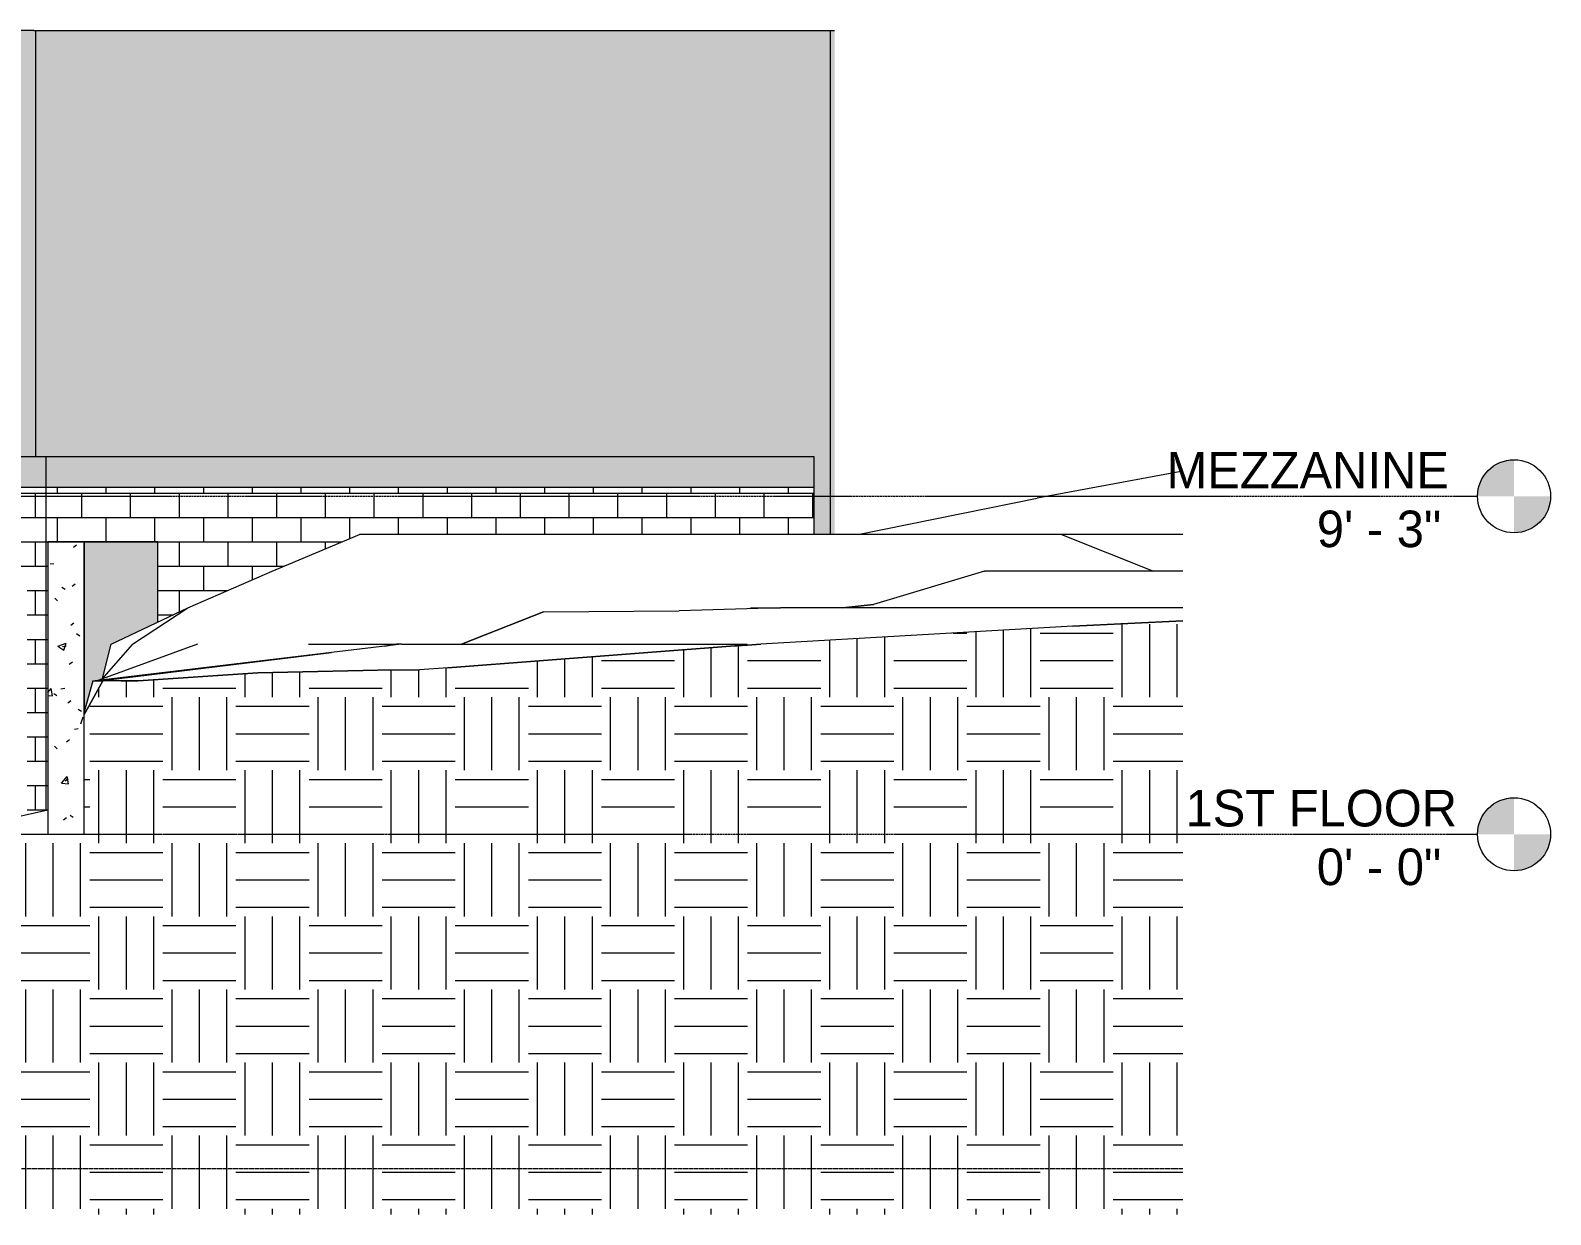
# Model space of a CAD drawing. Header units: inches. Extents: x -4221 to 4014, y -195 to 396.
# Drawn here: x 327.1 to 826.2, y -124.9 to 264 of the extents above; entities that cross this region are included whole.
import ezdxf

# ---------------------------------------------------------------- set-up
doc = ezdxf.new("R2010")
doc.units = ezdxf.units.IN
doc.header["$MEASUREMENT"] = 0
doc.linetypes.add('Aligning Line 1_8_', pattern=[0.25, 0.125, -0.125])
doc.linetypes.add('Grid Line 1_2_', pattern=[0.875, 0.5, -0.125, 0.125, -0.125])
for name, color, linetype, lineweight in [('A-FLOR-LEVL', 51, 'Continuous', 9), ('A-ROOF', 132, 'Continuous', 13), ('A-WALL', 113, 'Continuous', 13), ('A-WALL-PATT', 111, 'Continuous', 20), ('C-TOPO', 7, 'Continuous', 9), ('G-ANNO-SYMB', 111, 'Aligning Line 1_8_', 9), ('S-FNDN', 32, 'Continuous', 13)]:
    doc.layers.add(name, color=color, linetype=linetype, lineweight=lineweight)
doc.styles.add('Century Gothic', font='', dxfattribs={"height": 12})
doc.styles.get('Century Gothic').set_extended_font_data('Century Gothic')
pattern_1 = [(0, (-445.445, 0), (24, 24), [24, -24]), (0, (-445.445, 9), (24, 24), [24, -24]), (0, (-445.445, 18), (24, 24), [24, -24]), (90, (-442.445, 21), (-24, 24), [24, -24]), (90, (-433.445, 21), (-24, 24), [24, -24]), (90, (-424.445, 21), (-24, 24), [24, -24])]

# ---------------------------------------------------------------- blocks, each defined once
blk = doc.blocks.new('Walls 1 - Walls 1-1277454-BUILDING ELEVATION - WEST')
at = {"layer": 'A-ROOF', "lineweight": 9}
for points in [[(-10642.37, 124), (-10642.37, 264), (-10642.99, 264), (-10642.99, 124)], [(-10381.41, 98.4), (-10381.41, 264), (-10642.37, 264), (-10642.37, 124), (-10386.77, 124), (-10386.77, 98.4), (-10382, 98.4)], [(-10381.41, 98.4), (-10380.08, 98.4), (-10380.08, 264), (-10381.41, 264), (-10381.41, 99.99)]]:
    blk.add_hatch(color=254, dxfattribs=at).paths.add_polyline_path(points, flags=0)
for p, q in [((-10643.01, 264), (-10642.37, 264)), ((-10642.37, 264), (-10381.41, 264)), ((-10642.37, 124), (-10642.37, 264)), ((-10381.41, 264), (-10380.08, 264)), ((-10381.41, 98.4), (-10381.41, 264))]:
    blk.add_line(p, q, dxfattribs=at)
blk = doc.blocks.new('Level - Level Head - Circle-50818-BUILDING ELEVATION - WEST')
at = {"layer": 'A-FLOR-LEVL'}
h = blk.add_hatch(color=256, dxfattribs=at)
edge = h.paths.add_edge_path(flags=0)
edge.add_line((-10156.98, 0), (-10168.98, 0))
edge.add_arc((-10156.98, 0), 12, 90, 180, ccw=False)
edge.add_line((-10156.98, 12), (-10156.98, 0))
h = blk.add_hatch(color=256, dxfattribs=at)
edge = h.paths.add_edge_path(flags=0)
edge.add_line((-10156.98, -12), (-10156.98, 0))
edge.add_line((-10156.98, 0), (-10144.98, 0))
edge.add_arc((-10156.98, 0), 12, 270, 360, ccw=False)
blk.add_circle((-10156.98, 0), 12, dxfattribs=at)

msp = doc.modelspace()

# ---------------------------------------------------------------- hatches: boundary and pattern name
at = {"layer": 'A-ROOF'}
msp.add_hatch(color=255, dxfattribs=at).paths.add_polyline_path([(238.14917, 114), (332.16512, 114), (332.16512, 124), (170.79012, 124), (170.79012, 114), (231.65848, 114)], flags=0)
at = {"layer": 'A-ROOF', "lineweight": 9}
msp.add_hatch(color=254, dxfattribs=at).paths.add_polyline_path([(332.16512, 114), (584.41512, 114), (584.41512, 124), (332.16512, 124)], flags=0)
at = {"layer": 'A-WALL-PATT', "lineweight": 9}
h = msp.add_hatch(dxfattribs=at)
h.set_pattern_fill('FP_15', color=9, style=0, pattern_type=2)
h.set_pattern_definition([(0, (-818.9595, 0), (0, 8), []), (90, (-818.9595, 0), (-8, 8), [8, -8])])
h.paths.add_polyline_path([(142.79025, -7.00628), (142.79025, -7), (134.29817, -7.00628)], flags=0)
h.paths.add_polyline_path([(-804.20011, 0), (-804.20011, 16), (-807.73323, 16), (-807.73323, 0)], flags=0)
h.paths.add_polyline_path([(-807.73323, 17.5), (-804.20011, 17.5), (-804.20011, 39.6063), (-805.43123, 39.63736), (-805.58092, 39.7422), (-805.62768, 39.80315), (-805.62768, 40.19685), (-805.4585, 40.35134), (-805.2836, 40.37692), (-805.07168, 40.38772), (-804.20011, 40.3937), (-804.20011, 40.5), (-807.73323, 40.5), (-807.73323, 19.57237)], flags=0)
h.paths.add_polyline_path([(-805.27682, 39.68108), (-805.29637, 39.72161), (-805.27784, 39.68286)], flags=0)
h.paths.add_polyline_path([(-804.69618, 39.80315), (-804.7272, 40.0994), (-804.75716, 39.99474), (-804.7264, 39.8981)], flags=0)
h.paths.add_polyline_path([(-804.20011, 42), (-804.20011, 90), (-807.73323, 90), (-807.73323, 42), (-806.85152, 42)], flags=0)
h.paths.add_polyline_path([(-814.48323, 98), (-814.48323, 103), (-818.95988, 103), (-818.95988, 98)], flags=0)
h.paths.add_polyline_path([(-811.71953, 98), (-811.48323, 98), (-811.48323, 103), (-812.98323, 103), (-812.98323, 98)], flags=0)
h.paths.add_polyline_path([(-809.98323, 98), (-809.73323, 98), (-809.73323, 102), (-804.45988, 102), (-804.45988, 103), (-809.98323, 103), (-809.98323, 100.62725)], flags=0)
h.paths.add_polyline_path([(-818.95988, 104), (-814.48323, 104), (-814.48323, 108), (-818.95988, 108), (-818.95988, 107.6755)], flags=0)
h.paths.add_polyline_path([(-812.98323, 104), (-811.48323, 104), (-811.48323, 108), (-812.98323, 108), (-812.98323, 104.15137)], flags=0)
h.paths.add_polyline_path([(-806.85152, 104), (-804.45988, 104), (-804.45988, 108), (-809.98323, 108), (-809.98323, 104), (-809.73323, 104)], flags=0)
h.paths.add_polyline_path([(-804.45988, 109), (-804.45988, 113), (-809.98323, 113), (-809.98323, 109), (-806.85152, 109)], flags=0)
h.paths.add_polyline_path([(-811.71953, 109), (-811.48323, 109), (-811.48323, 113), (-812.98323, 112.96169), (-812.98323, 109)], flags=0)
h.paths.add_polyline_path([(-818.95988, 109), (-814.48323, 109), (-814.48323, 113), (-818.95988, 113), (-818.95988, 111.19962)], flags=0)
h.paths.add_polyline_path([(-817.01754, 114), (-814.48323, 114), (-814.48323, 118), (-818.95988, 118), (-818.95988, 114)], flags=0)
h.paths.add_polyline_path([(-806.85152, 114), (-804.45988, 114), (-804.45988, 118), (-809.98323, 118), (-809.98323, 114)], flags=0)
h.paths.add_polyline_path([(-811.48323, 114), (-811.48323, 118), (-812.98323, 118), (-812.98323, 114)], flags=0)
h.paths.add_polyline_path([(-812.98323, 119), (-811.48323, 119), (-811.48323, 123), (-812.98323, 123), (-812.98323, 121.772)], flags=0)
h.paths.add_polyline_path([(-806.85152, 119), (-804.45988, 119), (-804.45988, 123), (-809.98323, 123), (-809.98323, 119), (-807.15599, 119)], flags=0)
h.paths.add_polyline_path([(-818.95988, 119), (-814.48323, 119), (-814.48323, 123), (-818.95988, 123), (-818.95988, 121.772)], flags=0)
h.paths.add_polyline_path([(-814.48323, 124), (-814.48323, 128), (-818.95988, 128), (-818.95988, 124), (-815.70102, 124)], flags=0)
h.paths.add_polyline_path([(-811.48323, 124), (-811.48323, 128), (-812.98323, 128), (-812.98323, 124)], flags=0)
h.paths.add_polyline_path([(-804.45988, 124), (-804.45988, 128), (-809.98323, 128), (-809.98323, 124), (-806.85152, 124)], flags=0)
h.paths.add_polyline_path([(154.79012, 124), (328.19111, 124), (328.17767, 264), (-98.95988, 264), (-98.95988, 242.58785), (-97.95988, 242.56869), (-97.95988, 241.46285), (-98.95988, 241.46285), (-98.95988, 240.03459), (-97.95988, 240.01586), (-97.95988, 239.67237), (-98.95988, 239.67237), (-98.95988, 237.63489), (-96.95988, 237.63489), (-96.95988, 233.77322), (154.79012, 239.01801), (154.79012, 177.46189), (167.14619, 177.46189), (167.05475, 177.35563), (167.18111, 177.24185), (167.47055, 177.5633), (167.83212, 177.23774), (167.49756, 176.84679), (167.54012, 176.82784), (167.49756, 168.43845), (159.90921, 168.43845), (159.08572, 167.52387), (158.72414, 167.84943), (159.01358, 168.17088), (158.88488, 168.28677), (158.88488, 168.33689), (154.79012, 168.33689)], flags=0)
h.paths.add_polyline_path([(-806.85152, 129), (-804.45988, 129), (-804.45988, 133), (-806.25858, 133), (-806.31036, 132.875), (-806.42955, 132.71967), (-806.58488, 132.60048), (-806.85152, 132.51427), (-807.15399, 132.5), (-809.98323, 132.5), (-809.98323, 129), (-808.57143, 129)], flags=0)
h.paths.add_polyline_path([(-814.48323, 129), (-814.48323, 132.5), (-818.95988, 132.5), (-818.95988, 129), (-815.04275, 129)], flags=0)
h.paths.add_polyline_path([(-812.98323, 129), (-811.48323, 129), (-811.48323, 132.5), (-812.98323, 132.5), (-812.98323, 130.6443)], flags=0)
h.paths.add_polyline_path([(-808.01791, 134), (-804.45988, 134), (-804.45988, 138.5), (-809.98323, 138.46346), (-809.98323, 134), (-809.27915, 134)], flags=0)
h.paths.add_polyline_path([(-813.34221, 134), (-811.48323, 134), (-811.48323, 138.5), (-818.95988, 138.5), (-818.95988, 134), (-813.53912, 134)], flags=0)
h.paths.add_polyline_path([(-810.73323, 140), (-804.20011, 140.03163), (-804.20011, 168.33689), (-808.34, 168.33689), (-808.29487, 168.28677), (-808.42358, 168.17088), (-808.13414, 167.84943), (-808.49571, 167.52387), (-809.3192, 168.43845), (-816.95011, 168.43845), (-816.90755, 176.84679), (-816.91313, 176.87237), (-817.24212, 177.23774), (-816.88055, 177.5633), (-816.59111, 177.24185), (-816.46474, 177.36032), (-816.55619, 177.46189), (-804.20011, 177.46189), (-804.20011, 219.03905), (-535.58488, 224.6352), (-535.58488, 264), (-818.95988, 264), (-818.95988, 140), (-811.38275, 140.00336), (-811.26356, 140.07747), (-811.10823, 140.10216), (-810.88328, 140.05854)], flags=0)
h.paths.add_polyline_path([(-487.70988, 225.63259), (-450.27631, 226.41246), (-450.27631, 230.95696), (-448.27631, 230.95696), (-448.27631, 260.36696), (-445.28896, 260.36696), (-445.28896, 260.72696), (-409.4824, 260.72696), (-409.4824, 260.36696), (-406.49506, 260.36696), (-406.49506, 235.90993), (-405.49506, 235.89076), (-405.49506, 234.78493), (-406.49506, 234.78493), (-406.49506, 233.35667), (-405.49506, 233.33794), (-405.49506, 232.99445), (-406.49506, 232.99445), (-406.49506, 230.95696), (-404.49506, 230.95696), (-404.49506, 227.36623), (-296.49506, 229.61623), (-296.49506, 233.92065), (-294.49506, 233.92065), (-294.49506, 263.33065), (-291.50771, 263.33065), (-291.50771, 263.69065), (-255.70115, 263.69065), (-255.70115, 263.33065), (-252.71381, 263.33065), (-252.71381, 238.87362), (-251.71381, 238.85446), (-251.71381, 237.74862), (-252.71381, 237.74862), (-252.71381, 236.32036), (-251.71381, 236.30163), (-251.71381, 235.95814), (-252.71381, 235.95814), (-252.71381, 233.92065), (-250.71381, 233.92065), (-250.71381, 230.57001), (-131.91981, 233.04489), (-142.74113, 233.04489), (-142.74113, 237.63489), (-140.74113, 237.63489), (-140.74113, 264), (-487.70988, 264), (-487.70988, 233.68468)], flags=0)
h = msp.add_hatch(dxfattribs=at)
h.set_pattern_fill('FP_21', color=9, style=0, pattern_type=2)
h.set_pattern_definition([(0, (144.7905, 0), (0, 8), []), (90, (144.7905, 0), (-8, 8), [8, -8])])
h.paths.add_polyline_path([(154.79012, 0), (190.97762, 0), (190.97762, 96), (276.97762, 96), (276.97762, 0), (285.97762, 0), (285.97762, 88), (325.97762, 88), (325.97762, 6.47676), (332.16512, 7.85658), (332.16512, 114), (154.79012, 114), (154.79012, 20.78484)], flags=0)
h = msp.add_hatch(dxfattribs=at)
h.set_pattern_fill('FP_11', color=9, style=0, pattern_type=2)
h.set_pattern_definition([(0, (335.9775, 0), (0, 8), []), (90, (335.9775, 0), (-8, 8), [8, -8])])
h.paths.add_polyline_path([(332.16512, 7.85658), (332.77966, 7.99423), (332.78599, 96), (368.86791, 96), (368.86791, 69.66784), (378.80367, 74.40127), (406.4233, 86.40127), (435.11813, 98.40127), (584.41512, 98.40127), (584.41512, 114), (332.16512, 114), (332.16512, 7.99363)], flags=0)
h.paths.add_polyline_path([(559.04609, 61.88302), (559.04624, 61.88302), (560.66964, 61.98969)], flags=0)
h = msp.add_hatch(dxfattribs=at)
h.set_pattern_fill('FP_16', color=8, style=0, pattern_type=2)
h.set_pattern_definition([(50, (-445.445, 0), (27.5427, -2.4099), [2.88, -31.68]), (355, (-445.445, 0), (-5.3278, 28.8843), [2.304, -25.344]), (100.451, (-443.15, -0.2), (22.2153, 26.4739), [2.448, -26.924]), (46.184, (-445.445, 7.68), (40.9819, -6.3564), [4.32, -47.52]), (96.636, (-442.03, 7.15), (35.8907, 37.4062), [3.671, -40.386]), (351.184, (-445.445, 7.68), (35.891, 37.4062), [3.456, -38.016]), (21, (-441.605, 5.76), (22.92104, -15.4607), [2.88, -31.68]), (326, (-441.605, 5.76), (9.3435, 27.8457), [2.304, -25.344]), (71.451, (-439.695, 4.472), (32.2648, 12.3844), [2.448, -26.924]), (37.5, (-445.445, 0), (0.46686, 12.78271), [1.267, -23.77, 1.267, -24.461, -25.44]), (37.5, (-445.445, 0), (0.46686, 12.78271), [-50.765, 1.267, -24.173]), (7.5, (-445.445, 0), (10.1016, 15.1451), [1.267, -13.402, 1.267, -23.194, -9.696]), (7.5, (-445.445, 0), (10.1016, 15.1451), [-39.13, 1.267, -8.429]), (327.5, (-454.008, 0), (20.49916, -0.86578), [1.267, -8.333, 1.267, -28.685, -39.744]), (327.5, (-454.008, 0), (20.49916, -0.86578), [-39.552, 1.267, -38.477]), (317.5, (-457.848, 0), (22.39478, 3.8443), [1.267, -11.213, 1.267, -18.624, -28.224]), (317.5, (-457.848, 0), (22.39478, 3.8443), [-32.371, 1.267, -26.957])])
h.paths.add_polyline_path([(333.02299, 0), (344.77966, 0), (344.77966, 96), (332.77966, 96), (332.77966, 0)], flags=0)
at = {"layer": 'C-TOPO'}
h = msp.add_hatch(dxfattribs=at)
h.set_pattern_fill('FP_19', color=256, style=0, pattern_type=2)
h.set_pattern_definition(pattern_1)
h.paths.add_polyline_path([(458.82357, -124.91675), (705.47867, -124.91675), (705.47867, 70.10887), (669.38746, 68.29762), (562.56655, 62.11434), (558.32713, 61.85251), (454.7818, 53.94422), (441.14233, 53.85813), (401.73212, 53.0302), (362.42481, 50.40127), (350.8368, 50.40127), (344.77967, 39.23122), (344.77842, -124.91675), (454.7818, -124.91675)], flags=0)
h = msp.add_hatch(dxfattribs=at)
h.set_pattern_fill('FP_19', color=256, style=0, pattern_type=2)
h.set_pattern_definition(pattern_1)
h.paths.add_polyline_path([(309.13938, -124.91675), (332.77967, -124.91675), (332.77966, 7.99363), (296.5854, -0.07775), (271.83375, -2.92884), (271.83375, -124.91675), (296.5854, -124.91675)], flags=0)
h = msp.add_hatch(dxfattribs=at)
h.set_pattern_fill('FP_19', color=256, style=0, pattern_type=2)
h.set_pattern_definition(pattern_1)
h.paths.add_polyline_path([(344.77842, -124.91675), (344.77842, 0), (332.77967, 0), (332.77967, -124.91675), (344.63481, -124.91675)], flags=0)
at = {"layer": 'S-FNDN', "lineweight": 9}
msp.add_hatch(color=254, dxfattribs=at).paths.add_polyline_path([(344.78596, 40.27897), (347.52633, 50.40127), (348.49086, 50.41718), (349.58974, 50.54835), (350.42097, 50.85338), (350.71138, 51.18162), (353.61495, 62.40127), (368.86791, 69.66784), (368.86791, 96), (344.78596, 96), (344.78596, 40.71712)], flags=0)

# ---------------------------------------------------------------- linework, layer by layer
at = {"layer": 'A-FLOR-LEVL', "linetype": 'Grid Line 1_2_'}
for p, q in [((-1005.82269, 111), (802.20169, 111)), ((-1052.85579, 0), (802.20169, 0))]:
    msp.add_line(p, q, dxfattribs=at)
at = {"layer": 'A-ROOF', "lineweight": 9}
for p, q in [((584.41512, 124), (154.79012, 124)), ((332.16512, 124), (332.16512, 114)), ((584.41512, 114), (584.41512, 124)), ((154.79012, 114), (584.41512, 114))]:
    msp.add_line(p, q, dxfattribs=at)
at = {"layer": 'A-WALL', "lineweight": 9}
for p, q in [((328.19111, 264), (-98.95988, 264)), ((332.16512, 114), (332.16512, 7.85658)), ((584.41512, 98.40127), (584.41512, 114))]:
    msp.add_line(p, q, dxfattribs=at)
at = {"layer": 'C-TOPO'}
for p, q in [((705.47867, 119.22365), (657.60446, 110.40127)), ((598.69943, 98.40127), (657.60446, 110.40127)), ((406.4233, 86.40127), (435.11813, 98.40127)), ((490.01974, 98.40127), (435.11813, 98.40127)), ((435.269, 98.40127), (435.11813, 98.40127)), ((524.00411, 98.40127), (490.01974, 98.40127)), ((557.98922, 98.40127), (524.00411, 98.40127)), ((625.95944, 98.40127), (557.98922, 98.40127)), ((649.67819, 98.40127), (625.95944, 98.40127)), ((665.63619, 98.40127), (649.67819, 98.40127)), ((665.63619, 98.40127), (665.47005, 98.40127)), ((665.63619, 98.40127), (695.78121, 86.40127)), ((702.36862, 98.40127), (665.63619, 98.40127)), ((705.47867, 98.40127), (702.36862, 98.40127)), ((378.80367, 74.40127), (406.4233, 86.40127)), ((640.32882, 86.40127), (603.83883, 75.48742)), ((640.32882, 86.40127), (603.83883, 75.48742)), ((640.32882, 86.40127), (640.46632, 86.40127)), ((705.47867, 86.40127), (640.32882, 86.40127)), ((695.53122, 86.47471), (695.78121, 86.40127)), ((593.82443, 74.40127), (603.83883, 75.48742)), ((603.83883, 75.48742), (593.82443, 74.40127)), ((353.61495, 62.40127), (378.80367, 74.40127)), ((360.63815, 62.40127), (378.80367, 74.40127)), ((378.74402, 74.35006), (378.80367, 74.40127)), ((495.59493, 73.05967), (468.5986, 62.40127)), ((468.5986, 62.40127), (495.59493, 73.05967)), ((495.59493, 73.05967), (540.04708, 73.41718)), ((495.59493, 73.05967), (540.04708, 73.41718)), ((573.37301, 74.39472), (540.04708, 73.41718)), ((573.37301, 74.39472), (540.04708, 73.41718)), ((563.48019, 74.40127), (573.37887, 74.40127)), ((573.4382, 74.40127), (573.37301, 74.39472)), ((573.4382, 74.40127), (573.37301, 74.39472)), ((573.4382, 74.40127), (573.37887, 74.40127)), ((573.4382, 74.40127), (573.37887, 74.40127)), ((705.47867, 74.40127), (573.4382, 74.40127)), ((705.47867, 70.10887), (669.38746, 68.29762)), ((669.38766, 68.29762), (705.47867, 70.10885)), ((669.38746, 68.29762), (566.90341, 62.40127)), ((669.38766, 68.29762), (566.90353, 62.40127)), ((381.8901, 62.40127), (349.58974, 50.54835)), ((360.63815, 62.40127), (350.42097, 50.85338)), ((350.71138, 51.18162), (353.61495, 62.40127)), ((360.54937, 62.29241), (360.63815, 62.40127)), ((360.58796, 62.29332), (360.63815, 62.40127)), ((418.43063, 62.40127), (447.23092, 62.40127)), ((448.88253, 62.40127), (425.96359, 59.66536)), ((443.36454, 61.74257), (447.23092, 62.40127)), ((443.36454, 61.74257), (447.23092, 62.40127)), ((448.88253, 62.40127), (447.23092, 62.40127)), ((448.88253, 62.40127), (562.43429, 62.40127)), ((558.32713, 61.85251), (464.1358, 54.69289)), ((464.13595, 54.69291), (558.3276, 61.85252)), ((559.04598, 61.88301), (558.32713, 61.85251)), ((558.3276, 61.85252), (559.04611, 61.88302)), ((562.56655, 62.11434), (559.04598, 61.88301)), ((559.04611, 61.88302), (562.56686, 62.11435)), ((561.53657, 62.40127), (562.43429, 62.40127)), ((566.90341, 62.40127), (562.56655, 62.11434)), ((562.56686, 62.11435), (566.90353, 62.40127)), ((425.96359, 59.66536), (348.35763, 50.40127)), ((425.96359, 59.66536), (350.03707, 50.40127)), ((350.03707, 50.40127), (425.96359, 59.66536)), ((347.52633, 50.40127), (344.77966, 40.25569)), ((350.8368, 50.40127), (345.17496, 40.03932)), ((345.17526, 40.0396), (350.83688, 50.40127)), ((347.52633, 50.40127), (347.35087, 49.59398)), ((347.52633, 50.40127), (347.48709, 50.19216)), ((347.52633, 50.40127), (347.57237, 50.40127)), ((347.52633, 50.40127), (350.82443, 50.40127)), ((350.82443, 50.40127), (350.83688, 50.40127)), ((356.78474, 50.40127), (350.8368, 50.40127)), ((356.78488, 50.40127), (350.83688, 50.40127)), ((362.42481, 50.40127), (356.78474, 50.40127)), ((356.78488, 50.40127), (362.42452, 50.40127)), ((361.48216, 50.40127), (362.42452, 50.40127)), ((362.42452, 50.40127), (401.73214, 53.0302)), ((401.73212, 53.0302), (362.42481, 50.40127)), ((441.14233, 53.85813), (401.73212, 53.0302)), ((401.73214, 53.0302), (441.1423, 53.85813)), ((441.1423, 53.85813), (454.78219, 53.94422)), ((454.7818, 53.94422), (441.14233, 53.85813)), ((464.1358, 54.69289), (454.7818, 53.94422)), ((464.13595, 54.69291), (454.78219, 53.94422)), ((345.17526, 40.0396), (344.77966, 39.31611)), ((345.17496, 40.03932), (344.77966, 39.31585)), ((344.27804, 38.40127), (343.55846, 36.13248)), ((296.5854, -0.07775), (332.77966, 7.99363)), ((296.58566, -0.07776), (332.77966, 7.99362))]:
    msp.add_line(p, q, dxfattribs=at)
at = {"layer": 'G-ANNO-SYMB'}
msp.add_line((705.47867, -109.86125), (-956.13733, -109.86125), dxfattribs=at)
at = {"layer": 'S-FNDN', "lineweight": 9}
for p, q in [((332.77966, 96), (332.77966, 0)), ((368.86791, 96), (332.77966, 96)), ((344.77966, 0), (344.77966, 96)), ((344.78596, 40.27897), (344.78596, 96)), ((368.86791, 69.66784), (368.86791, 96)), ((332.77966, 0), (344.77966, 0))]:
    msp.add_line(p, q, dxfattribs=at)

# ---------------------------------------------------------------- block references
at = {"layer": 'A-FLOR-LEVL'}
for p in [(10971.18551, 111), (10971.18551, 0)]:
    msp.add_blockref('Level - Level Head - Circle-50818-BUILDING ELEVATION - WEST', p, dxfattribs=at)
at = {"layer": 'A-ROOF', "lineweight": 9}
msp.add_blockref('Walls 1 - Walls 1-1277454-BUILDING ELEVATION - WEST', (10971.18551, 0), dxfattribs=at)

# ---------------------------------------------------------------- texts
at = {"layer": 'A-FLOR-LEVL', "char_height": 12, "attachment_point": 1, "style": 'Century Gothic'}
for s, insert, width in [('MEZZANINE', (700.10504, 125.56299), 109.989), ('9\' - 3"', (749.44891, 106.28882), 50.904), ('1ST FLOOR', (706.34126, 14.56299), 102.414), ('0\' - 0"', (749.44891, -4.71118), 50.904)]:
    msp.add_mtext(s, dxfattribs=dict(at, insert=insert, width=width))

doc.saveas('drawing.dxf')
